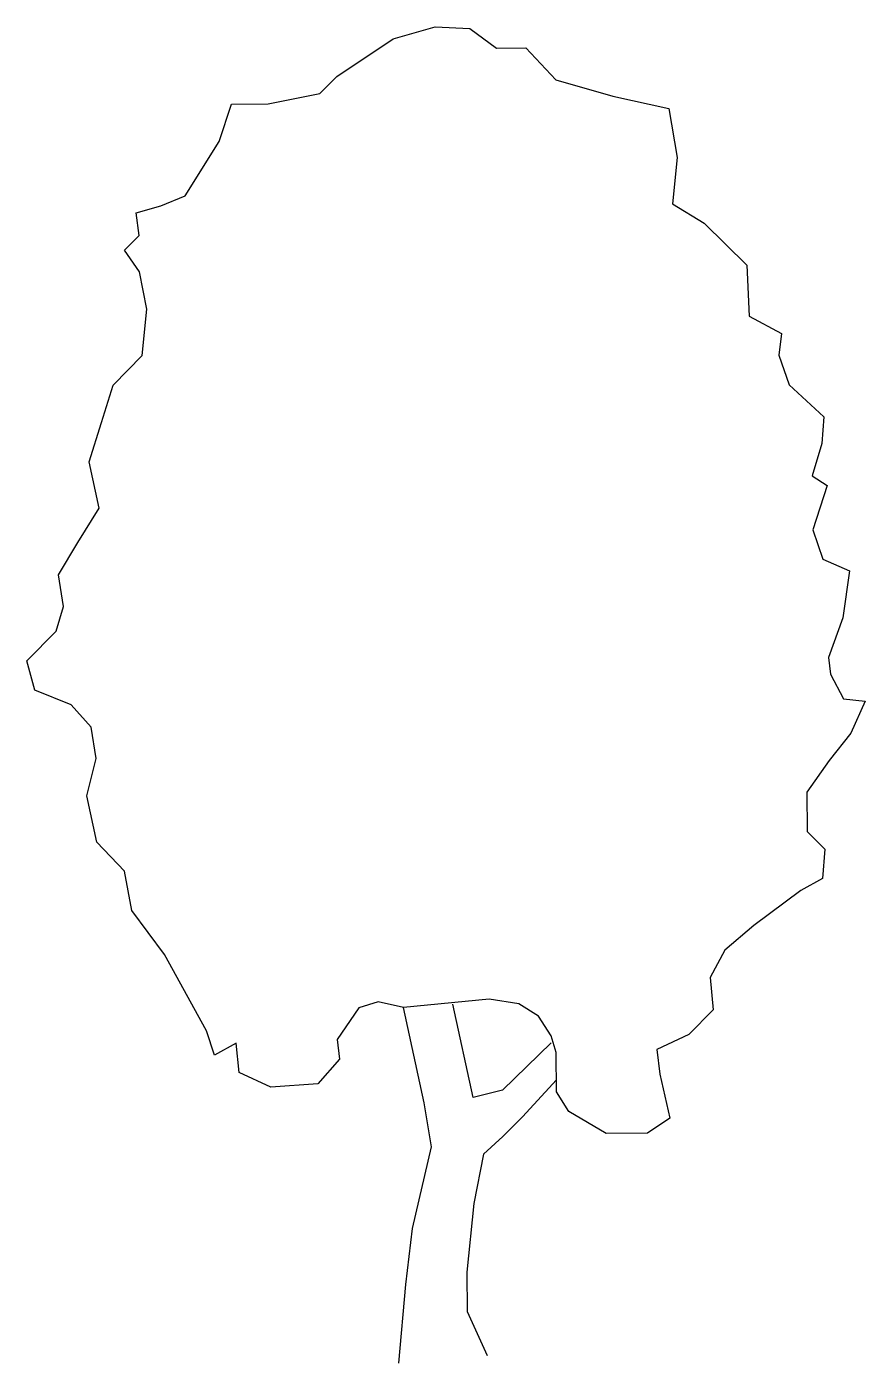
# Model space of a CAD drawing. Extents: x 166 to 334, y -5 to 262.
import ezdxf

# ---------------------------------------------------------------- set-up
doc = ezdxf.new("R2010")
doc.units = 0
doc.header["$MEASUREMENT"] = 0
doc.layers.get('0').update_dxf_attribs({"linetype": 'CONTINUOUS'})

msp = doc.modelspace()

# ---------------------------------------------------------------- linework, layer by layer
for points in [[(240.31, -4.94), (241.73, 10.79), (243.05, 22.04), (246.85, 38.35), (245.38, 47.18), (241.3, 66.25), (236.24, 67.33), (232.32, 66.18), (228.01, 59.82), (228.46, 55.9), (224.15, 50.95), (214.75, 50.31), (208.41, 53.21), (207.8, 59.1), (203.47, 56.68), (201.89, 61.59), (193.48, 76.82), (186.96, 85.62), (185.49, 93.47), (179.97, 99.32), (177.93, 108.57), (179.84, 116.03), (178.81, 122.34), (174.84, 126.8), (167.52, 129.69), (165.93, 135.57), (171.78, 141.52), (173.28, 146.44), (172.25, 152.75), (176.13, 159.24), (180.43, 166.15), (178.39, 175.4), (180.86, 183.28), (183.18, 190.74), (189.03, 196.69), (189.94, 205.96), (188.48, 213.39), (185.5, 217.72), (188.43, 220.69), (187.83, 225.18), (192.73, 226.62), (197.63, 228.62), (204.42, 239.49), (206.89, 246.95), (214.19, 247), (224.57, 249.05), (227.91, 252.45), (239.22, 259.98), (247.63, 262.43), (254.51, 262.06), (259.87, 258.17), (265.77, 258.22), (271.72, 251.81), (283.11, 248.53), (294.37, 246.09), (295.99, 236.27), (295.08, 227), (301.43, 223.12), (309.91, 214.76), (310.42, 204.52), (316.9, 201.06), (316.37, 196.7), (318.39, 190.82), (325.31, 184.42), (324.94, 179.08), (323.02, 172.6), (325.98, 170.66), (323.11, 161.79), (325.12, 155.91), (330.47, 153.57), (329.14, 144.15), (326.25, 136.27), (326.7, 132.9), (329.27, 128.01), (333.62, 127.48), (330.72, 121.14), (326.41, 115.63), (321.97, 109.28), (322.03, 101.42), (325.57, 97.93), (325.06, 92.03), (320.72, 89.61), (311.37, 82.66), (305.51, 77.7), (302.61, 72.2), (303.22, 65.75), (298.34, 60.8), (291.91, 57.8), (292.51, 52.89), (294.54, 44.06), (290.07, 41.08), (281.79, 41.01), (274.32, 45.45), (271.9, 49.36), (271.84, 57.22), (270.83, 60.58), (268.27, 64.49), (264.32, 66.99), (258.42, 67.92), (241.3, 66.25)], [(270.84, 59.18), (261.09, 49.69), (255.2, 48.24), (251.12, 66.89)], [(271.88, 51.74), (265.06, 44.39), (261.16, 40.43), (257.25, 36.89), (255.37, 27.05), (253.93, 13.28), (253.99, 5.41), (257.99, -3.4)]]:
    msp.add_lwpolyline(points)

doc.saveas('drawing.dxf')
